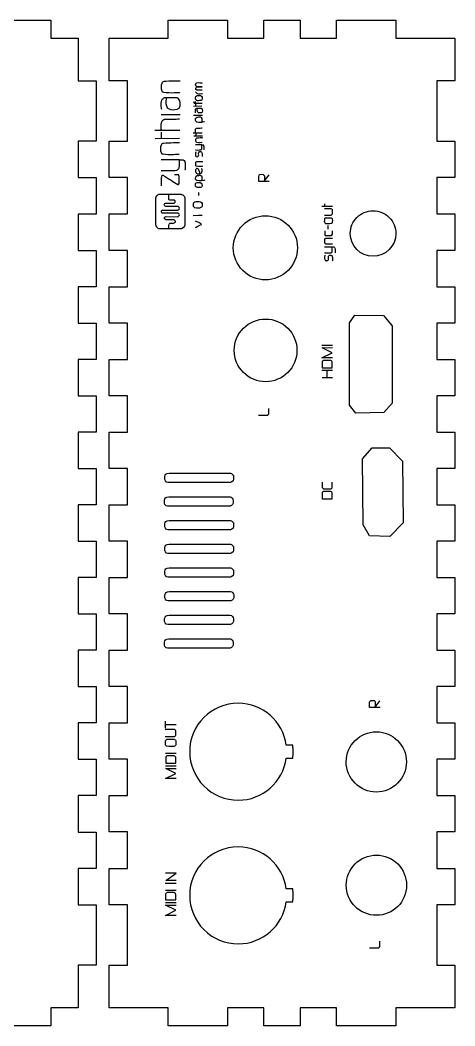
# Model space of a CAD drawing. Extents: x 0 to 384, y 10 to 166.
# Drawn here: x 133.5 to 200.7, y 10.4 to 166.1 of the extents above; entities that cross this region are included whole.
import ezdxf

# ---------------------------------------------------------------- set-up
doc = ezdxf.new("R2010")
doc.units = 0
doc.layers.add('Imprimir', color=7, linetype='CONTINUOUS')

msp = doc.modelspace()

# ---------------------------------------------------------------- linework, layer by layer
at = {"layer": 'Imprimir', "color": 5}
msp.add_lwpolyline([(131.170722, 166.064463), (138.202003, 166.064463), (138.202003, 163.251958), (142.420769, 163.251958), (142.420769, 156.689447), (145.233263, 156.689447), (145.233263, 147.314431), (142.420769, 147.314431), (142.420769, 141.689422), (145.233263, 141.689422), (145.233263, 136.06442), (142.420769, 136.06442), (142.420769, 130.439413), (145.233263, 130.439413), (145.233263, 124.814405), (142.420769, 124.814405), (142.420769, 119.189395), (145.233263, 119.189395), (145.233263, 113.564386), (142.420769, 113.564386), (142.420769, 107.939378), (145.233263, 107.939378), (145.233263, 102.314368), (142.420769, 102.314368), (142.420769, 96.689358), (145.233263, 96.689358), (145.233263, 91.064349), (142.420769, 91.064349), (142.420769, 85.439341), (145.233263, 85.439341), (145.233263, 79.814331), (142.420769, 79.814331), (142.420769, 74.189321), (145.233263, 74.189321), (145.233263, 68.564311), (142.420769, 68.564311), (142.420769, 62.939302), (145.233263, 62.939302), (145.233263, 57.314294), (142.420769, 57.314294), (142.420769, 51.689284), (145.233263, 51.689284), (145.233263, 46.064274), (142.420769, 46.064274), (142.420769, 40.439265), (145.233263, 40.439265), (145.233263, 34.814257), (142.420769, 34.814257), (142.420769, 29.189247), (145.233263, 29.189247), (145.233263, 19.814232), (142.420769, 19.814232), (142.420769, 13.251721), (138.202003, 13.251721), (138.202003, 10.439216), (131.170722, 10.439216)], dxfattribs=at)
for points in [[(200.667059, 113.5647), (200.667059, 107.939696), (197.854557, 107.939696), (197.854557, 102.314691), (200.667059, 102.314691), (200.667059, 96.689687), (197.854557, 96.689687), (197.854557, 91.064682), (200.667059, 91.064682), (200.667059, 85.439677), (197.854557, 85.439677), (197.854557, 79.814673), (200.667059, 79.814673), (200.667059, 74.189671), (197.854557, 74.189671), (197.854557, 68.564666), (200.667059, 68.564666), (200.667059, 62.939661), (197.854557, 62.939661), (197.854557, 57.314657), (200.667059, 57.314657), (200.667059, 51.689652), (197.854557, 51.689652), (197.854557, 46.064648), (200.667059, 46.064648), (200.667059, 40.439643), (197.854557, 40.439643), (197.854557, 34.814638), (200.667059, 34.814638), (200.667059, 29.189634), (197.854557, 29.189634), (197.854557, 19.814626), (200.667059, 19.814626), (200.667059, 13.252123), (191.526427, 13.252123), (191.526427, 10.439621), (182.38579, 10.439621), (182.38579, 13.252123), (176.760785, 13.252123), (176.760785, 10.439621), (171.135783, 10.439621), (171.135783, 13.252123), (165.510776, 13.252123), (165.510776, 10.439621), (156.370142, 10.439621), (156.370142, 13.252123), (147.22951, 13.252123), (147.22951, 19.814626), (150.042012, 19.814626), (150.042012, 29.189634), (147.22951, 29.189634), (147.22951, 34.814638), (150.042012, 34.814638), (150.042012, 40.439643), (147.22951, 40.439643), (147.22951, 46.064648), (150.042012, 46.064648), (150.042012, 51.689652), (147.22951, 51.689652), (147.22951, 57.314657), (150.042012, 57.314657), (150.042012, 62.939661), (147.22951, 62.939661), (147.22951, 68.564666), (150.042012, 68.564666), (150.042012, 74.189671), (147.22951, 74.189671), (147.22951, 79.814673), (150.042012, 79.814673), (150.042012, 85.439677), (147.22951, 85.439677), (147.22951, 91.064682), (150.042012, 91.064682), (150.042012, 96.689687), (147.22951, 96.689687), (147.22951, 102.314691), (150.042012, 102.314691), (150.042012, 107.939696), (147.22951, 107.939696), (147.22951, 113.5647), (150.042012, 113.5647), (150.042012, 119.189705), (147.22951, 119.189705), (147.22951, 124.814707), (150.042012, 124.814707), (150.042012, 130.439712), (147.22951, 130.439712), (147.22951, 136.064716), (150.042012, 136.064716), (150.042012, 141.68972), (147.22951, 141.68972), (147.22951, 147.314724), (150.042012, 147.314724), (150.042012, 156.689732), (147.22951, 156.689732), (147.22951, 163.252236), (156.370142, 163.252236), (156.370142, 166.064739), (165.510776, 166.064739), (165.510776, 163.252236), (171.135783, 163.252236), (171.135783, 166.064739), (176.760785, 166.064739), (176.760785, 163.252236), (182.38579, 163.252236), (182.38579, 166.064739), (191.526427, 166.064739), (191.526427, 163.252236), (200.667059, 163.252236), (200.667059, 156.689732), (197.854557, 156.689732), (197.854557, 147.314724), (200.667059, 147.314724), (200.667059, 141.68972), (197.854557, 141.68972), (197.854557, 136.064716), (200.667059, 136.064716), (200.667059, 130.439712), (197.854557, 130.439712), (197.854557, 124.814707), (200.667059, 124.814707), (200.667059, 119.189705), (197.854557, 119.189705), (197.854557, 113.5647)], [(188.020807, 129.518139)], [(171.377602, 125.876744)], [(189.613328, 120.372345), (190.994763, 118.750661), (190.994758, 106.798188), (189.673383, 105.356685), (185.34888, 105.236564), (184.387879, 106.497886), (184.387879, 119.231118), (185.228754, 120.432376)], [(171.416763, 110.115809)], [(192.593637, 97.796669), (192.693806, 88.296767), (190.590032, 86.158518), (187.484462, 86.275938), (186.482665, 87.978992), (186.382483, 98.197301), (187.885178, 99.900344), (190.539952, 99.900397)], [(166.461226, 95.401549)], [(166.408449, 91.739049)], [(166.461226, 88.076589)], [(166.461226, 84.41411)], [(166.461226, 80.751623)], [(166.499561, 77.089155)], [(166.446787, 73.42666)], [(166.408449, 69.764194)], [(175.679677, 52.862815)], [(188.524576, 46.625691)], [(175.679677, 30.632491)], [(188.542784, 27.548995)]]:
    msp.add_lwpolyline(points, close=True, dxfattribs=at)
at = {"layer": 'Imprimir', "color": 7}
for points in [[(160.693888, 155.654913), (160.799126, 155.736748), (161.605947, 155.742834)], [(161.594255, 155.210625), (160.787435, 155.222266)], [(160.272942, 153.456675), (160.366485, 153.22281), (161.629333, 153.22281)], [(160.275886, 152.768335), (161.573977, 152.778125), (161.573977, 152.778125), (161.573977, 152.778125)], [(160.588653, 153.211116), (160.588653, 153.46837)], [(160.606102, 152.768335), (160.617479, 153.055964)], [(160.764051, 153.643842), (160.764048, 153.643736)], [(155.268216, 151.468014), (158.211708, 151.468014)], [(160.283612, 151.37332), (161.639602, 151.37332)], [(160.576961, 150.510088), (160.60035, 150.849205)], [(154.309098, 149.020611), (158.145562, 149.020611)], [(155.301289, 147.763837), (155.334361, 148.722955)], [(160.202094, 148.605426), (161.618224, 148.605426)], [(160.342032, 148.171165), (161.640123, 148.180954), (161.640123, 148.180954), (161.640123, 148.180954)], [(160.672248, 148.171165), (160.683625, 148.458794)], [(154.342171, 147.763837), (158.112489, 147.79691), (158.112489, 147.79691), (158.112489, 147.79691)], [(161.543346, 146.745003), (160.588129, 146.745003), (160.576752, 146.745003), (160.576752, 146.745003)], [(158.079416, 144.423463), (155.301289, 144.423463), (155.268216, 144.423463), (155.268216, 144.423463)], [(158.01327, 142.108352), (157.318736, 142.141426), (157.318736, 142.141426)], [(160.588653, 141.47134), (160.612042, 141.810457)], [(171.216735, 141.175508), (171.966379, 142.138908)], [(160.752359, 140.196814), (160.752356, 140.196708)], [(171.97809, 141.105314), (170.352887, 141.105314)], [(154.433643, 134.385586), (154.433643, 138.568225)], [(154.972004, 139.156288), (156.471131, 139.148086)], [(156.469506, 138.310891), (156.469506, 139.114881), (158.301555, 139.114881)], [(158.939304, 138.535099), (158.939304, 134.311053)], [(161.079762, 138.910463), (161.079762, 139.413278)], [(155.919961, 137.752806), (157.257964, 137.752806)], [(157.912279, 137.22647), (156.015595, 137.22647)], [(180.547574, 137.28784), (180.547574, 137.635106)], [(181.746469, 137.271304), (181.746469, 137.287708)], [(155.42754, 136.671559), (157.821172, 136.671559)], [(157.887429, 136.199437), (155.444103, 136.199437)], [(155.965901, 135.677652), (157.763194, 135.636245)], [(180.531037, 135.907059), (181.548032, 135.907059)], [(180.716417, 135.468856), (181.514951, 135.468856)], [(157.257964, 135.172351), (156.048723, 135.164149)], [(156.603647, 134.667129), (157.175136, 134.667129)], [(181.085008, 133.699429), (181.085008, 134.286486)], [(158.351249, 133.789268), (154.897463, 133.789268)], [(180.547574, 133.459663), (180.547574, 132.889142)], [(180.737743, 132.310366), (181.754738, 132.335237)], [(180.754279, 132.715523), (181.514959, 132.715523)], [(181.746469, 133.004897), (181.729933, 133.484455)], [(180.522769, 130.979194), (181.705128, 130.979194)], [(181.746469, 131.392606), (180.820425, 131.392606)], [(181.738418, 113.806974), (180.095544, 113.806974), (181.697492, 114.607947), (180.136469, 115.379684), (181.750113, 115.385505)], [(180.153006, 112.279058), (181.719876, 112.279058)], [(180.125894, 111.883718), (181.738201, 111.883718)], [(180.134162, 110.775775), (181.746469, 110.775775)], [(180.944449, 110.784057), (180.944449, 111.867208)], [(171.912595, 105.292243), (171.912595, 105.967248)], [(180.153006, 92.009038), (181.719876, 92.009038)], [(188.342162, 59.766701), (189.091805, 60.73011)], [(189.103516, 59.696415), (187.478315, 59.696415)], [(155.934817, 56.530437), (155.934817, 57.612046)], [(155.934817, 57.062472), (157.577692, 57.074166)], [(157.583539, 48.707787), (155.940665, 48.707787), (157.542614, 49.508763), (155.98159, 50.280502), (157.595231, 50.28635)], [(155.98159, 51.099015), (157.548458, 51.099015)], [(157.577692, 32.936724), (155.969899, 32.942571), (157.577692, 34.047564), (155.923126, 34.047566), (155.923126, 34.047566), (155.923126, 34.047566)], [(155.964051, 29.925763), (157.530919, 29.925763)], [(157.566, 27.534535), (155.923126, 27.534535), (157.525072, 28.335511), (155.964051, 29.10725), (157.577692, 29.113098)], [(189.057568, 22.859234), (189.057568, 23.534258)]]:
    msp.add_lwpolyline(points, dxfattribs=at)
for points in [[(161.839008, 146.008692), (161.839008, 146.008692)], [(158.939312, 142.869031), (158.939312, 142.869031)], [(160.49511, 137.039674)], [(180.56411, 134.741225)], [(180.153006, 112.279058)], [(180.153006, 92.009038)], [(155.899739, 56.319964), (155.899739, 56.319964)], [(156.156985, 53.700721)], [(155.98159, 51.099015)], [(155.964051, 29.925763)]]:
    msp.add_lwpolyline(points, close=True, dxfattribs=at)
for points in [[(155.400507, 155.072962), (155.284305, 155.382789), (155.250915, 156.034563), (155.400507, 156.329733)], [(155.400507, 156.329733), (155.489238, 156.504807), (155.536424, 156.570345), (155.731236, 156.594316)], [(155.731236, 156.594316), (156.524878, 156.692), (158.211708, 156.660462), (158.211708, 156.660462)], [(160.623732, 155.900605), (160.567867, 156.003607), (160.564814, 156.109044), (160.612037, 156.216306)], [(160.635426, 155.339186), (160.583716, 155.43978), (160.595233, 155.57821), (160.693888, 155.654913)], [(160.612037, 156.216306), (160.642207, 156.284833), (160.716428, 156.332881), (160.787432, 156.356614)], [(160.764048, 155.795354), (160.708853, 155.814668), (160.651603, 155.849196), (160.623732, 155.900605)], [(161.605947, 155.742834), (161.605947, 155.742834), (161.018037, 155.706586), (160.764048, 155.795354)], [(160.787432, 156.356614), (161.0389, 156.440699), (161.58256, 156.333331), (161.58256, 156.333331)], [(155.367434, 153.683926), (155.452376, 153.868605), (155.627742, 154.06564), (155.830455, 154.080801)], [(155.698164, 154.874525), (155.476353, 154.918869), (155.479938, 154.861031), (155.400507, 155.072962)], [(158.145562, 154.841452), (158.145562, 154.841452), (156.593765, 154.695507), (155.698164, 154.874525)], [(155.830455, 154.080801), (156.432202, 154.125807), (156.998694, 154.101174), (157.649468, 154.080801)], [(157.649468, 154.080801), (157.868186, 154.073922), (158.006047, 153.790871), (158.079416, 153.584707)], [(160.600345, 153.819128), (160.600345, 153.819128), (160.543925, 154.110117), (160.61204, 154.228386)], [(160.588653, 154.988454), (160.588653, 154.988454), (160.698124, 154.739693), (160.810821, 154.684448)], [(160.61204, 154.228386), (160.660085, 154.311809), (160.725469, 154.341257), (160.857594, 154.380389)], [(160.787435, 155.222266), (160.787435, 155.222266), (160.664649, 155.282327), (160.635426, 155.339186)], [(160.810821, 154.684448), (161.0594, 154.562581), (161.641028, 154.707731), (161.641028, 154.707731)], [(160.857594, 154.380389), (160.989722, 154.419521), (161.094481, 154.413224), (161.325317, 154.380336)], [(161.325317, 154.380336), (161.430287, 154.365519), (161.551263, 154.236085), (161.582563, 154.134776)], [(161.582563, 154.134776), (161.621705, 154.00812), (161.623401, 153.858948), (161.570868, 153.737213)], [(155.367434, 152.228718), (155.367434, 152.228718), (155.164745, 153.243236), (155.367434, 153.683926)], [(156.128111, 152.724811), (155.965787, 153.123089), (156.095039, 154.014655), (156.095039, 154.014655)], [(156.558059, 152.261791), (156.366258, 152.348812), (156.207603, 152.529761), (156.128111, 152.724811)], [(158.079416, 153.584707), (158.201445, 153.241807), (158.216396, 152.815087), (158.046343, 152.493301)], [(160.764048, 153.643736), (160.677733, 153.688953), (160.600345, 153.819128), (160.600345, 153.819128)], [(161.383782, 153.620294), (161.132867, 153.60336), (160.947171, 153.547798), (160.764051, 153.643842)], [(161.570868, 153.737213), (161.538108, 153.661304), (161.466273, 153.625876), (161.383782, 153.620294)], [(157.682541, 152.228718), (157.324266, 152.118016), (156.899549, 152.106877), (156.558059, 152.261791)], [(158.046343, 152.493301), (157.976284, 152.360718), (157.825802, 152.272982), (157.682541, 152.228718)], [(160.595392, 151.726882), (160.595392, 151.726882), (160.518054, 152.113968), (160.595392, 152.282111)], [(160.595392, 152.282111), (160.627803, 152.352596), (160.694717, 152.427764), (160.772062, 152.433558)], [(160.60035, 150.849205), (160.60035, 150.849205), (160.711909, 151.051929), (160.810824, 151.059682)], [(160.772062, 152.433558), (161.001665, 152.450491), (161.217814, 152.441231), (161.466123, 152.433558)], [(160.810824, 151.059682), (160.986793, 151.07344), (161.149313, 151.09667), (161.348706, 151.082965)], [(160.885635, 151.916271), (160.823698, 152.068195), (160.873014, 152.40837), (160.873014, 152.40837)], [(161.049684, 151.739582), (160.976501, 151.772761), (160.915964, 151.841817), (160.885635, 151.916271)], [(161.478741, 151.726882), (161.342036, 151.684655), (161.179984, 151.680369), (161.049684, 151.739582)], [(161.348706, 151.082965), (161.445295, 151.07635), (161.502601, 150.951732), (161.535793, 150.860794)], [(161.466123, 152.433558), (161.549575, 152.430119), (161.602179, 152.322936), (161.630172, 152.244275)], [(161.617552, 151.827795), (161.590821, 151.777233), (161.533403, 151.743736), (161.478741, 151.726882)], [(161.630172, 152.244275), (161.676734, 152.113412), (161.682438, 151.950588), (161.617552, 151.827795)], [(155.301289, 149.020611), (155.301289, 149.020611), (155.19255, 149.917075), (155.367434, 150.310459)], [(155.367434, 150.310459), (155.449767, 150.495668), (155.594727, 150.743609), (155.797382, 150.740408)], [(155.797382, 150.740408), (156.535395, 150.728766), (158.112489, 150.773481), (158.112489, 150.773481)], [(160.775743, 150.276248), (160.682445, 150.318211), (160.576961, 150.510088), (160.576961, 150.510088)], [(161.991821, 150.334615), (161.991821, 150.334615), (161.11705, 150.12271), (160.775743, 150.276248)], [(161.535793, 150.860794), (161.601272, 150.681379), (161.535793, 150.287837), (161.535793, 150.287837)], [(160.568336, 148.605426), (160.568336, 148.605426), (160.528196, 149.001535), (160.592757, 149.175367)], [(160.592757, 149.175367), (160.623147, 149.257203), (160.676656, 149.366767), (160.751459, 149.365365)], [(160.672465, 147.736585), (160.70335, 147.80969), (160.719773, 147.837021), (160.787577, 147.847049)], [(160.751459, 149.365365), (161.023877, 149.360073), (161.606021, 149.379917), (161.606021, 149.379917)], [(160.787577, 147.847049), (161.063808, 147.887821), (161.650915, 147.874618), (161.650915, 147.874618)], [(155.301289, 145.514873), (155.185086, 145.8247), (155.151696, 146.476477), (155.301289, 146.771647)], [(155.301289, 146.771647), (155.390019, 146.946722), (155.437205, 147.01226), (155.632018, 147.036231)], [(155.632018, 147.036231), (156.425659, 147.133915), (158.112489, 147.102377), (158.112489, 147.102377)], [(160.672465, 147.211941), (160.632021, 147.341296), (160.6204, 147.613395), (160.672465, 147.736585)], [(160.776065, 147.129153), (160.698865, 147.147938), (160.700111, 147.123332), (160.672465, 147.211941)], [(161.627894, 147.115659), (161.627894, 147.115659), (161.087784, 147.054726), (160.776065, 147.129153)], [(161.520598, 146.745056), (161.520598, 146.745056), (161.67799, 146.785035), (161.748028, 146.745056)], [(161.531969, 146.180963), (161.585955, 146.35371), (161.543346, 146.745003), (161.543346, 146.745003)], [(161.748028, 146.745056), (161.782697, 146.725212), (161.812838, 146.682906), (161.827631, 146.635386)], [(161.827631, 146.635386), (161.887419, 146.443325), (161.839008, 146.008692), (161.839008, 146.008692)], [(155.598945, 145.316435), (155.377134, 145.360779), (155.380719, 145.302941), (155.301289, 145.514873)], [(158.046343, 145.283361), (158.046343, 145.283361), (156.494546, 145.137417), (155.598945, 145.316435)], [(160.623732, 145.70413), (160.623732, 145.70413), (160.513038, 145.271773), (160.600342, 145.084394)], [(160.576752, 145.977339), (160.576752, 145.977339), (161.144072, 145.940694), (161.40688, 145.992949)], [(160.600342, 145.084394), (160.637881, 145.003828), (160.722371, 144.929454), (160.810818, 144.920696)], [(160.810818, 144.920696), (160.923571, 144.909583), (160.989444, 144.985493), (161.044678, 145.084421)], [(161.044678, 145.084421), (161.13052, 145.23817), (160.978749, 145.447165), (161.068067, 145.598904)], [(161.068067, 145.598904), (161.126482, 145.69815), (161.272511, 145.7689), (161.383782, 145.739213)], [(161.383782, 145.739213), (161.505051, 145.706855), (161.56999, 145.55546), (161.60595, 145.435206)], [(161.40688, 145.992949), (161.470546, 146.005649), (161.506527, 146.099577), (161.531969, 146.180963)], [(161.60595, 145.435206), (161.650672, 145.285637), (161.58256, 144.967475), (161.58256, 144.967475)], [(157.682541, 142.835959), (157.867705, 142.862708), (157.972353, 143.060987), (158.046343, 143.232835)], [(158.01327, 144.423463), (158.01327, 144.423463), (158.471026, 144.507839), (158.674729, 144.423463)], [(158.046343, 143.232835), (158.203358, 143.597484), (158.079416, 144.423463), (158.079416, 144.423463)], [(158.674729, 144.423463), (158.775556, 144.381712), (158.863218, 144.292256), (158.906239, 144.191952)], [(158.906239, 144.191952), (159.080126, 143.786556), (158.939312, 142.869031), (158.939312, 142.869031)], [(160.642197, 143.540996), (160.59912, 143.670272), (160.586743, 143.942158), (160.642197, 144.065269)], [(160.642197, 144.065269), (160.67509, 144.138321), (160.692581, 144.165652), (160.764799, 144.175654)], [(160.752539, 143.458287), (160.670314, 143.477073), (160.671642, 143.452466), (160.642197, 143.540996)], [(161.6598, 143.444793), (161.6598, 143.444793), (161.08454, 143.383939), (160.752539, 143.458287)], [(160.764799, 144.175654), (161.059006, 144.2164), (161.684319, 144.203197), (161.684319, 144.203197)], [(155.334361, 140.42163), (155.334361, 140.42163), (155.243112, 142.250117), (155.532799, 142.075279)], [(155.268216, 142.802886), (155.268216, 142.802886), (156.918194, 142.725521), (157.682541, 142.835959)], [(155.532799, 142.075279), (156.535821, 141.469885), (157.143873, 141.030358), (157.847906, 140.620068)], [(157.847906, 140.620068), (158.20861, 140.409856), (158.01327, 142.108352), (158.01327, 142.108352)], [(160.565267, 142.769178), (160.551535, 142.589869), (160.675066, 142.385213), (160.834208, 142.301446)], [(160.8459, 143.119963), (160.696764, 143.133457), (160.576705, 142.918483), (160.565267, 142.769178)], [(160.612042, 141.810457), (160.612042, 141.810457), (160.723601, 142.013182), (160.822518, 142.020934)], [(160.822518, 142.020934), (160.998487, 142.034692), (161.161005, 142.057923), (161.360398, 142.044217)], [(160.834208, 142.301446), (161.007208, 142.210376), (161.24464, 142.259509), (161.41886, 142.348225)], [(161.243465, 142.383308), (161.243465, 142.383308), (161.123802, 143.094907), (160.8459, 143.119963)], [(161.360398, 142.044217), (161.456986, 142.037603), (161.514293, 141.912983), (161.547487, 141.822046)], [(161.41886, 142.348225), (161.482902, 142.380848), (161.533594, 142.444771), (161.559177, 142.511923)], [(161.547487, 141.822046), (161.612964, 141.642632), (161.547487, 141.249089), (161.547487, 141.249089)], [(161.559177, 142.511923), (161.631334, 142.701365), (161.570871, 143.119963), (161.570871, 143.119963)], [(170.352887, 141.105314), (170.352887, 141.105314), (170.356591, 141.617097), (170.370455, 141.872526)], [(170.370455, 141.872526), (170.372307, 141.906763), (170.37019, 141.941953), (170.379239, 141.974999)], [(170.379239, 141.974999), (170.392865, 142.024212), (170.414032, 142.073292), (170.446592, 142.112635)], [(170.446592, 142.112635), (170.471489, 142.142718), (170.502366, 142.173648), (170.540296, 142.182909)], [(170.540296, 142.182909), (170.681393, 142.217357), (170.84144, 142.20725), (170.988329, 142.19455)], [(170.988329, 142.19455), (171.031493, 142.190846), (171.072728, 142.169415), (171.108389, 142.144782)], [(171.108389, 142.144782), (171.147036, 142.118112), (171.181649, 142.083002), (171.205022, 142.042283)], [(171.205022, 142.042283), (171.222247, 142.012279), (171.232523, 141.977275), (171.234304, 141.94272)], [(171.234304, 141.94272), (171.247374, 141.689117), (171.216735, 141.175508), (171.216735, 141.175508)], [(160.588653, 140.3721), (160.588653, 140.3721), (160.532233, 140.663089), (160.600348, 140.781358)], [(160.787435, 141.237501), (160.694137, 141.279463), (160.588653, 141.47134), (160.588653, 141.47134)], [(160.752356, 140.196708), (160.666041, 140.241925), (160.588653, 140.3721), (160.588653, 140.3721)], [(160.600348, 140.781358), (160.648391, 140.864781), (160.713777, 140.894229), (160.845902, 140.933361)], [(161.372087, 140.173266), (161.121172, 140.156333), (160.935477, 140.10077), (160.752359, 140.196814)], [(162.003512, 141.295868), (162.003512, 141.295868), (161.128744, 141.083962), (160.787435, 141.237501)], [(160.845902, 140.933361), (160.978027, 140.972493), (161.082786, 140.966196), (161.313625, 140.933308)], [(161.313625, 140.933308), (161.418595, 140.918491), (161.539568, 140.789057), (161.570871, 140.687748)], [(161.559176, 140.290185), (161.526416, 140.214276), (161.454579, 140.178849), (161.372087, 140.173266)], [(161.570871, 140.687748), (161.610011, 140.561092), (161.611707, 140.41192), (161.559176, 140.290185)], [(154.433643, 138.568225), (154.433643, 138.568225), (154.506083, 138.800767), (154.582728, 138.891255)], [(154.582728, 138.891255), (154.684182, 139.011032), (154.972004, 139.156288), (154.972004, 139.156288)], [(158.301555, 139.114881), (158.301555, 139.114881), (158.611512, 139.050375), (158.72396, 138.949225)], [(158.72396, 138.949225), (158.839641, 138.845164), (158.939304, 138.535099), (158.939304, 138.535099)], [(155.766349, 137.370377), (155.728212, 137.436417), (155.73716, 137.52873), (155.766349, 137.599188)], [(155.766349, 137.599188), (155.794059, 137.666102), (155.919961, 137.752806), (155.919961, 137.752806)], [(156.015595, 137.22647), (156.015595, 137.22647), (155.814316, 137.287298), (155.766349, 137.370377)], [(156.611931, 138.228659), (156.55898, 138.242946), (156.469506, 138.310891), (156.469506, 138.310891)], [(157.291093, 138.228659), (157.291093, 138.228659), (156.830604, 138.170053), (156.611931, 138.228659)], [(157.257964, 137.752806), (157.257964, 137.752806), (157.392854, 137.818158), (157.423612, 137.880784)], [(157.423612, 138.096129), (157.39972, 138.153834), (157.291093, 138.228659), (157.291093, 138.228659)], [(157.423612, 137.880784), (157.455254, 137.945211), (157.451081, 138.029798), (157.423612, 138.096129)], [(158.05308, 137.069096), (158.027944, 137.134845), (157.912279, 137.22647), (157.912279, 137.22647)], [(158.05308, 136.820626), (158.09277, 136.893307), (158.082639, 136.991732), (158.05308, 137.069096)], [(160.284634, 137.214987), (160.284634, 137.214987), (160.20619, 137.551722), (160.261244, 137.70608)], [(160.261244, 137.70608), (160.296479, 137.804849), (160.375629, 137.897929), (160.47172, 137.939945)], [(160.49511, 137.039595), (160.409041, 137.070128), (160.284634, 137.214987), (160.284634, 137.214987)], [(160.47172, 137.939945), (160.736005, 138.055515), (161.072579, 138.043556), (161.337006, 137.928304)], [(161.407165, 137.051316), (161.127022, 136.933153), (160.781653, 136.937942), (160.49511, 137.039674)], [(161.337006, 137.928304), (161.445676, 137.880943), (161.536989, 137.780481), (161.58256, 137.671049)], [(161.594255, 137.238429), (161.561608, 137.156488), (161.488432, 137.085606), (161.407165, 137.051316)], [(161.58256, 137.671049), (161.638014, 137.537884), (161.647648, 137.372441), (161.594255, 137.238429)], [(180.117626, 137.271304), (180.150699, 137.271304), (181.746469, 137.271304), (181.746469, 137.271304)], [(155.319868, 136.381655), (155.301453, 136.436689), (155.290655, 136.501459), (155.311586, 136.555592)], [(155.311586, 136.555592), (155.331298, 136.606578), (155.42754, 136.671559), (155.42754, 136.671559)], [(155.444103, 136.199437), (155.444103, 136.199437), (155.343201, 136.311938), (155.319868, 136.381655)], [(155.80025, 135.304933), (155.764283, 135.363909), (155.766032, 135.447967), (155.791969, 135.511996)], [(155.791969, 135.511996), (155.822031, 135.586212), (155.965901, 135.677652), (155.965901, 135.677652)], [(157.763194, 135.636245), (157.763194, 135.636245), (158.002285, 135.71808), (158.061364, 135.818463)], [(157.821172, 136.671559), (157.821172, 136.671559), (158.009042, 136.739981), (158.05308, 136.820626)], [(158.069645, 136.017245), (158.038432, 136.097255), (157.887429, 136.199437), (157.887429, 136.199437)], [(158.061364, 135.818463), (158.095, 135.875613), (158.093743, 135.955464), (158.069645, 136.017245)], [(160.226169, 135.846879), (161.629333, 135.870163), (161.629333, 135.870163), (161.629333, 135.870163)], [(181.473618, 136.866174), (181.166505, 136.866174), (180.539305, 136.857971), (180.539305, 136.857971)], [(180.572365, 135.328283), (180.572365, 135.328283), (180.576307, 135.377575), (180.590568, 135.396175)], [(180.590568, 135.396175), (180.620059, 135.434619), (180.716417, 135.468856), (180.716417, 135.468856)], [(181.630714, 136.808283), (181.584822, 136.840033), (181.529426, 136.866174), (181.473618, 136.866174)], [(181.514951, 135.468856), (181.514951, 135.468856), (181.599287, 135.468856), (181.630706, 135.443985)], [(181.548032, 135.907059), (181.548032, 135.907059), (181.619824, 135.95053), (181.647251, 135.98146)], [(181.630706, 135.443985), (181.682723, 135.40443), (181.719, 135.335612), (181.721657, 135.270339)], [(181.738013, 136.684273), (181.734124, 136.738803), (181.675664, 136.777168), (181.630714, 136.808283)], [(181.647251, 135.98146), (181.687399, 136.02673), (181.738648, 136.078191), (181.738013, 136.138675)], [(181.738013, 136.138675), (181.735368, 136.380478), (181.751878, 136.489036), (181.738013, 136.684273)], [(154.657272, 133.954897), (154.550242, 134.076182), (154.433643, 134.385586), (154.433643, 134.385586)], [(154.897463, 133.789268), (154.897463, 133.789268), (154.721618, 133.881978), (154.657272, 133.954897)], [(156.048723, 135.164149), (156.048723, 135.164149), (155.849815, 135.223653), (155.80025, 135.304933)], [(156.479412, 133.731192), (156.479412, 133.731192), (156.419272, 134.237737), (156.487693, 134.476629)], [(156.487693, 134.476629), (156.508172, 134.548093), (156.603647, 134.667129), (156.603647, 134.667129)], [(157.175136, 134.667129), (157.175136, 134.667129), (157.410216, 134.722374), (157.465025, 134.816195)], [(157.456743, 135.031539), (157.418066, 135.102924), (157.257964, 135.172351), (157.257964, 135.172351)], [(157.465025, 134.816195), (157.501257, 134.878213), (157.490954, 134.968383), (157.456743, 135.031539)], [(158.72396, 133.954897), (158.621981, 133.864992), (158.351249, 133.789268), (158.351249, 133.789268)], [(158.939304, 134.311053), (158.939304, 134.311053), (158.828023, 134.046654), (158.72396, 133.954897)], [(160.576961, 133.9994), (160.576961, 133.9994), (161.286463, 134.317456), (161.48902, 134.455409)], [(161.48902, 134.455409), (161.622097, 134.546056), (160.600345, 134.934834), (160.600345, 134.934834)], [(180.56411, 134.741225), (180.507039, 134.928418), (180.572365, 135.328283), (180.572365, 135.328283)], [(180.638516, 134.633831), (180.609737, 134.666507), (180.57681, 134.69958), (180.56411, 134.741225)], [(180.721198, 134.559404), (180.684151, 134.56205), (180.663019, 134.605997), (180.638516, 134.633831)], [(181.531488, 134.575808), (181.272304, 134.540936), (180.990917, 134.547841), (180.721198, 134.559404)], [(181.638975, 134.641954), (181.610243, 134.611236), (181.573181, 134.581417), (181.531488, 134.575808)], [(181.721657, 134.799063), (181.715571, 134.740194), (181.679392, 134.685187), (181.638975, 134.641954)], [(181.721657, 135.270339), (181.727875, 135.117807), (181.737426, 134.951569), (181.721657, 134.799063)], [(180.547574, 132.889142), (180.547574, 132.889142), (180.596109, 132.789474), (180.638524, 132.75685)], [(180.621988, 132.252502), (180.651584, 132.283881), (180.737743, 132.310366), (180.737743, 132.310366)], [(180.638524, 132.75685), (180.670999, 132.73198), (180.754279, 132.715523), (180.754279, 132.715523)], [(181.514959, 132.715523), (181.514959, 132.715523), (181.633379, 132.74677), (181.672055, 132.789923)], [(181.672055, 132.789923), (181.722673, 132.846385), (181.746469, 133.004897), (181.746469, 133.004897)], [(180.555842, 131.624116), (180.555842, 131.624116), (180.53531, 131.969847), (180.572378, 132.136746)], [(180.646792, 131.442215), (180.587123, 131.487618), (180.555842, 131.624116), (180.555842, 131.624116)], [(180.572378, 132.136746), (180.58148, 132.17773), (180.593175, 132.221969), (180.621988, 132.252502)], [(180.820425, 131.392606), (180.820425, 131.392606), (180.684273, 131.413773), (180.646792, 131.442215)], [(181.707562, 130.979194), (181.707562, 130.979194), (181.897081, 131.010839), (181.97798, 130.970992)], [(181.707562, 130.258443), (181.728412, 130.5153), (181.707562, 130.979194), (181.707562, 130.979194)], [(181.97798, 130.970992), (182.048258, 130.936385), (182.118304, 130.866958), (182.126808, 130.789091)], [(182.126808, 130.789091), (182.154931, 130.531572), (182.143344, 130.044951), (182.143344, 130.044951)], [(180.550852, 129.706549), (180.550852, 129.706549), (180.506907, 129.263451), (180.569611, 129.029453)], [(180.531037, 130.061408), (180.531037, 130.061408), (181.151673, 130.016587), (181.457081, 130.061408)], [(181.145519, 129.125576), (181.16269, 129.25599), (181.111477, 129.393123), (181.145519, 129.520176)], [(181.145519, 129.520176), (181.159594, 129.572669), (181.183912, 129.628285), (181.227021, 129.661358)], [(181.227021, 129.661358), (181.270405, 129.694642), (181.330801, 129.703823), (181.385488, 129.703823)], [(181.385488, 129.703823), (181.468678, 129.703823), (181.560549, 129.6898), (181.626547, 129.639212)], [(181.457081, 130.061408), (181.51402, 130.069874), (181.577313, 130.075431), (181.622446, 130.111017)], [(181.622446, 130.111017), (181.666946, 130.146233), (181.702975, 130.201875), (181.707562, 130.258443)], [(181.626547, 129.639212), (181.664883, 129.60979), (181.686584, 129.560366), (181.69903, 129.513667)], [(181.69903, 129.513667), (181.759262, 129.287687), (181.729332, 128.812045), (181.729332, 128.812045)], [(180.569611, 129.029453), (180.584983, 128.972039), (180.610026, 128.912111), (180.655849, 128.875016)], [(180.655849, 128.875016), (180.681778, 128.854114), (180.713764, 128.85041), (180.751488, 128.845462)], [(180.751488, 128.845462), (180.814234, 128.83726), (180.880218, 128.829058), (180.941348, 128.845462)], [(180.941348, 128.845462), (180.99814, 128.860808), (181.058304, 128.887028), (181.094094, 128.933674)], [(181.094094, 128.933674), (181.134406, 128.98622), (181.136875, 129.059907), (181.145519, 129.125576)], [(180.106235, 115.786957), (181.737415, 115.786957), (181.760802, 115.781136), (181.760802, 115.781136)], [(180.147158, 113.167714), (180.140173, 112.848045), (180.153006, 112.279058), (180.153006, 112.279058)], [(180.240705, 113.331412), (180.195048, 113.288232), (180.148677, 113.237088), (180.147158, 113.167714)], [(180.392713, 113.407427), (180.346308, 113.404781), (180.281858, 113.370359), (180.240705, 113.331412)], [(181.474322, 113.407427), (181.131049, 113.412718), (180.751943, 113.428593), (180.392713, 113.407427)], [(181.649717, 113.272966), (181.605743, 113.332073), (181.547982, 113.406289), (181.474322, 113.407427)], [(181.714029, 113.103421), (181.709478, 113.163693), (181.685795, 113.224467), (181.649717, 113.272966)], [(181.719876, 112.279058), (181.719876, 112.279058), (181.735301, 112.821613), (181.714029, 113.103421)], [(170.309937, 104.92778), (170.309937, 104.92778), (171.186668, 104.920107), (171.622709, 104.932013)], [(171.622709, 104.932013), (171.664678, 104.932013), (171.708553, 104.935717), (171.746945, 104.95265)], [(171.746945, 104.95265), (171.777501, 104.966144), (171.803229, 104.989983), (171.825629, 105.014775)], [(171.825629, 105.014775), (171.849759, 105.041471), (171.868359, 105.073274), (171.883607, 105.105871)], [(171.883607, 105.105871), (171.897101, 105.134737), (171.907711, 105.165481), (171.912595, 105.196993)], [(171.912595, 105.196993), (171.917463, 105.228373), (171.912595, 105.260493), (171.912595, 105.292243)], [(180.158967, 94.5572), (180.158967, 94.5572), (180.136477, 94.007208), (180.158967, 93.746914)], [(180.158967, 93.746914), (180.163121, 93.698881), (180.201311, 93.65889), (180.233381, 93.622891)], [(180.233381, 93.622891), (180.263451, 93.58914), (180.295801, 93.543725), (180.340868, 93.540208)], [(180.340868, 93.540208), (180.687903, 93.513125), (181.072605, 93.527349), (181.440545, 93.540208)], [(181.440545, 93.540208), (181.506016, 93.542589), (181.573099, 93.571535), (181.622446, 93.614622)], [(181.622446, 93.614622), (181.665467, 93.652185), (181.702607, 93.70616), (181.708115, 93.763006)], [(181.708115, 93.763006), (181.735291, 94.043522), (181.708115, 94.5572), (181.708115, 94.5572)], [(180.147158, 92.897713), (180.140173, 92.578035), (180.153006, 92.009038), (180.153006, 92.009038)], [(180.240705, 93.061416), (180.195048, 93.018225), (180.148677, 92.967092), (180.147158, 92.897713)], [(180.392713, 93.13742), (180.346308, 93.134695), (180.281858, 93.100346), (180.240705, 93.061416)], [(181.474322, 93.13742), (181.131049, 93.142791), (180.751943, 93.158586), (180.392713, 93.13742)], [(181.649717, 93.002951), (181.605743, 93.062059), (181.547982, 93.136269), (181.474322, 93.13742)], [(181.714029, 92.8334), (181.709478, 92.893675), (181.685795, 92.954455), (181.649717, 93.002951)], [(181.719876, 92.009038), (181.719876, 92.009038), (181.735301, 92.551593), (181.714029, 92.8334)], [(187.504668, 60.566116), (187.518294, 60.615337), (187.539461, 60.664393), (187.57202, 60.703747)], [(187.57202, 60.703747), (187.596918, 60.73383), (187.627794, 60.764765), (187.665725, 60.774026)], [(187.665725, 60.774026), (187.806822, 60.808474), (187.966866, 60.798341), (188.113755, 60.785747)], [(188.113755, 60.785747), (188.156919, 60.782043), (188.198154, 60.760558), (188.233815, 60.735965)], [(188.233815, 60.735965), (188.272462, 60.709301), (188.307075, 60.674201), (188.330448, 60.633476)], [(187.478315, 59.696415), (187.478315, 59.696415), (187.48202, 60.208198), (187.495884, 60.463627)], [(187.495884, 60.463627), (187.497736, 60.497864), (187.495619, 60.533072), (187.504668, 60.566116)], [(188.330448, 60.633476), (188.347673, 60.603473), (188.357949, 60.56846), (188.35973, 60.533914)], [(188.35973, 60.533914), (188.3728, 60.280321), (188.342162, 59.766701), (188.342162, 59.766701)], [(157.232747, 56.319964), (156.801227, 56.322345), (155.899739, 56.319964), (155.899739, 56.319964)], [(157.390603, 56.261496), (157.344663, 56.293714), (157.288857, 56.319651), (157.232747, 56.319964)], [(157.519227, 56.109488), (157.511501, 56.175411), (157.444945, 56.223383), (157.390603, 56.261496)], [(157.519227, 55.407905), (157.55471, 55.696984), (157.547045, 55.872357), (157.519227, 56.109488)], [(155.899739, 55.209124), (155.899739, 55.209124), (156.771544, 55.185893), (157.232747, 55.209124)], [(155.934817, 53.917039), (155.906563, 54.123332), (155.906563, 54.342174), (155.934817, 54.54262)], [(155.934817, 54.54262), (155.942517, 54.597235), (155.983765, 54.643688), (156.022516, 54.682936)], [(156.022516, 54.682936), (156.068093, 54.729098), (156.1216, 54.78247), (156.186219, 54.788174)], [(156.186219, 54.788174), (156.53612, 54.819067), (156.896062, 54.785423), (157.261981, 54.788174)], [(157.232747, 55.209124), (157.290617, 55.212034), (157.348544, 55.235), (157.39645, 55.267589)], [(157.261981, 54.788174), (157.32125, 54.788704), (157.376209, 54.746447), (157.419836, 54.706323)], [(157.39645, 55.267589), (157.447832, 55.302553), (157.511655, 55.346218), (157.519227, 55.407905)], [(157.419836, 54.706323), (157.465601, 54.66423), (157.514364, 54.610456), (157.519227, 54.548467)], [(157.519227, 54.548467), (157.534494, 54.353734), (157.548945, 54.165258), (157.519227, 53.940426)], [(156.022516, 53.776723), (155.982665, 53.814854), (155.942303, 53.862392), (155.934817, 53.917039)], [(156.156985, 53.700718), (156.105535, 53.70257), (156.059719, 53.741128), (156.022516, 53.776723)], [(157.250286, 53.683179), (156.895459, 53.693392), (156.520412, 53.687016), (156.156985, 53.700721)], [(157.419836, 53.770878), (157.373669, 53.727089), (157.313889, 53.681348), (157.250286, 53.683179)], [(157.519227, 53.940426), (157.510628, 53.875481), (157.467366, 53.81596), (157.419836, 53.770878)], [(155.934817, 52.630807), (157.565998, 52.630807), (157.589384, 52.62496), (157.589384, 52.62496)], [(155.975743, 51.987689), (155.968758, 51.668012), (155.98159, 51.099015), (155.98159, 51.099015)], [(156.069287, 52.151392), (156.02363, 52.108202), (155.977259, 52.057068), (155.975743, 51.987689)], [(156.221298, 52.227397), (156.17489, 52.224671), (156.110443, 52.190323), (156.069287, 52.151392)], [(157.302904, 52.227397), (156.959633, 52.232768), (156.580525, 52.248563), (156.221298, 52.227397)], [(157.478299, 52.092927), (157.434325, 52.152035), (157.376566, 52.226246), (157.302904, 52.227397)], [(157.542611, 51.923377), (157.53806, 51.983652), (157.51438, 52.044432), (157.478299, 52.092927)], [(157.548458, 51.099015), (157.548458, 51.099015), (157.563884, 51.641569), (157.542611, 51.923377)], [(155.940665, 50.701452), (157.571845, 50.701452), (157.595231, 50.695605), (157.595231, 50.695605)], [(155.911431, 32.533316), (157.542614, 32.533316), (157.566, 32.527469), (157.566, 32.527469)], [(155.917278, 31.457555), (157.548458, 31.457555), (157.571845, 31.451707), (157.571845, 31.451707)], [(155.958204, 30.814437), (155.951219, 30.49476), (155.964051, 29.925763), (155.964051, 29.925763)], [(156.051747, 30.97814), (156.006091, 30.93495), (155.95972, 30.883816), (155.958204, 30.814437)], [(156.203758, 31.054144), (156.157351, 31.051419), (156.092901, 31.017071), (156.051747, 30.97814)], [(157.285365, 31.054144), (156.942091, 31.059516), (156.562986, 31.075311), (156.203758, 31.054144)], [(157.460759, 30.919675), (157.416786, 30.978783), (157.359025, 31.052994), (157.285365, 31.054144)], [(157.525072, 30.750125), (157.520521, 30.8104), (157.496841, 30.87118), (157.460759, 30.919675)], [(157.530919, 29.925763), (157.530919, 29.925763), (157.546344, 30.468317), (157.525072, 30.750125)], [(155.923126, 29.5282), (157.554306, 29.5282), (157.577692, 29.522352), (157.577692, 29.522352)], [(187.454913, 22.494781), (187.454913, 22.494781), (188.331642, 22.486976), (188.767683, 22.498935)], [(188.767683, 22.498935), (188.809651, 22.499993), (188.853527, 22.502666), (188.891918, 22.519652)], [(188.891918, 22.519652), (188.922475, 22.533172), (188.948203, 22.556974), (188.970602, 22.581771)], [(188.970602, 22.581771), (188.994732, 22.608483), (189.013333, 22.64027), (189.028581, 22.672877)], [(189.028581, 22.672877), (189.042074, 22.701749), (189.052684, 22.732493), (189.057568, 22.763987)], [(189.057568, 22.763987), (189.062437, 22.795361), (189.057568, 22.827484), (189.057568, 22.859234)]]:
    msp.add_open_spline(points, degree=3, dxfattribs=at)
at = {"layer": 'Imprimir', "color": 5}
for points in [[(167.870091, 134.344149), (168.800341, 135.274347), (170.06203, 135.796926), (171.377602, 135.796926)], [(171.377602, 135.796926), (174.117137, 135.796925), (176.337968, 133.576217), (176.337968, 130.836835)], [(184.498311, 133.040431), (184.498305, 133.974606), (184.869421, 134.870522), (185.530018, 135.531086)], [(185.530018, 135.531086), (186.190615, 136.191649), (187.086579, 136.56275), (188.020807, 136.562749)], [(188.020807, 136.562749), (188.955034, 136.562749), (189.850997, 136.191648), (190.511594, 135.531085)], [(190.511594, 135.531085), (191.17219, 134.870521), (191.543306, 133.974606), (191.5433, 133.040431)], [(166.417233, 130.836835), (166.417233, 132.152333), (166.939842, 133.413952), (167.870091, 134.344149)], [(188.020807, 129.518139), (186.075387, 129.518137), (184.498312, 131.095121), (184.498311, 133.040431)], [(191.5433, 133.040431), (191.543298, 131.095122), (189.966225, 129.518139), (188.020807, 129.518139)], [(167.870091, 127.329521), (166.939842, 128.259719), (166.417233, 129.521337), (166.417233, 130.836835)], [(176.337968, 130.836835), (176.337969, 128.097454), (174.117137, 125.876746), (171.377602, 125.876744)], [(171.377602, 125.876744), (170.06203, 125.876744), (168.800341, 126.399324), (167.870091, 127.329521)], [(166.569911, 114.962394), (166.56991, 116.247787), (167.080558, 117.480535), (167.98952, 118.389446)], [(167.98952, 118.389446), (168.898481, 119.298357), (170.131297, 119.808978), (171.416763, 119.808978)], [(171.416763, 119.808978), (172.702229, 119.808978), (173.935045, 119.298357), (174.844007, 118.389446)], [(174.844007, 118.389446), (175.752968, 117.480535), (176.263616, 116.247787), (176.263615, 114.962394)], [(167.98952, 111.535341), (167.080558, 112.444252), (166.56991, 113.677), (166.569911, 114.962394)], [(176.263615, 114.962394), (176.263616, 113.677), (175.752968, 112.444252), (174.844007, 111.535341)], [(171.416763, 110.115809), (170.131297, 110.115809), (168.898481, 110.62643), (167.98952, 111.535341)], [(174.844007, 111.535341), (173.935045, 110.62643), (172.702229, 110.115809), (171.416763, 110.115809)], [(156.311904, 94.521143), (155.963268, 94.544532), (155.764973, 94.904879), (155.813289, 95.225768)], [(155.813289, 95.225768), (155.77942, 95.514635), (155.894424, 95.849137), (156.203301, 95.932224)], [(156.203301, 95.932224), (156.594162, 95.984291), (156.994066, 95.944792), (157.388811, 95.957121)], [(157.388811, 95.957121), (160.246719, 95.955269), (163.104819, 95.960931), (165.96261, 95.954264)], [(165.96261, 95.954264), (166.239322, 95.931748), (166.467118, 95.679182), (166.461226, 95.401549)], [(166.461226, 95.401547), (166.465115, 95.12229), (166.494505, 94.780956), (166.216695, 94.612919)], [(165.319723, 94.518285), (162.317142, 94.520138), (159.314367, 94.514475), (156.311904, 94.521143)], [(166.216695, 94.612919), (165.945809, 94.453164), (165.618824, 94.54113), (165.319723, 94.518285)], [(155.760513, 91.563284), (155.726643, 91.852151), (155.841655, 92.186645), (156.150524, 92.269732)], [(156.150524, 92.269732), (156.541385, 92.321802), (156.94129, 92.2823), (157.336035, 92.294629)], [(157.336035, 92.294629), (160.193942, 92.292777), (163.052043, 92.298439), (165.909834, 92.291772)], [(165.909834, 92.291772), (166.186548, 92.269256), (166.414342, 92.016682), (166.408449, 91.739049)], [(156.259128, 90.858656), (155.910489, 90.882045), (155.712197, 91.242397), (155.760513, 91.563284)], [(165.266947, 90.855799), (162.264365, 90.857651), (159.26159, 90.851989), (156.259128, 90.858656)], [(166.163919, 90.950432), (165.893033, 90.790677), (165.566048, 90.878643), (165.266947, 90.855799)], [(166.408449, 91.739049), (166.412339, 91.459795), (166.441723, 91.118466), (166.163919, 90.950432)], [(156.311904, 87.196196), (155.963265, 87.219585), (155.764973, 87.579934), (155.813289, 87.900821)], [(155.813289, 87.900821), (155.77942, 88.189688), (155.894431, 88.524182), (156.203301, 88.607269)], [(156.203301, 88.607269), (156.594162, 88.659339), (156.994066, 88.619837), (157.388811, 88.632166)], [(165.319723, 87.193338), (162.317142, 87.19519), (159.314367, 87.189528), (156.311904, 87.196196)], [(157.388811, 88.632166), (160.246719, 88.630314), (163.104819, 88.635976), (165.96261, 88.629309)], [(166.216695, 87.287972), (165.945809, 87.128216), (165.618824, 87.216182), (165.319723, 87.193338)], [(165.96261, 88.629309), (166.239322, 88.606793), (166.467118, 88.354221), (166.461226, 88.076589)], [(166.461226, 88.076589), (166.465115, 87.797334), (166.4945, 87.456006), (166.216695, 87.287972)], [(156.311904, 83.533714), (155.963265, 83.557103), (155.764973, 83.917455), (155.813289, 84.238345)], [(155.813289, 84.238345), (155.77942, 84.527209), (155.894431, 84.861703), (156.203301, 84.944793)], [(156.203301, 84.944793), (156.594162, 84.996863), (156.994066, 84.95736), (157.388811, 84.96969)], [(157.388811, 84.96969), (160.246719, 84.967838), (163.104819, 84.9735), (165.96261, 84.966832)], [(165.96261, 84.966832), (166.239322, 84.944316), (166.467118, 84.691743), (166.461226, 84.41411)], [(166.461226, 84.41411), (166.465115, 84.134855), (166.4945, 83.793527), (166.216695, 83.62549)], [(165.319723, 83.530857), (162.317142, 83.532709), (159.314367, 83.527047), (156.311904, 83.533714)], [(166.216695, 83.62549), (165.945812, 83.465735), (165.618824, 83.553701), (165.319723, 83.530857)], [(155.813289, 80.575866), (155.77942, 80.864727), (155.894437, 81.199213), (156.203301, 81.282298)], [(156.203301, 81.282298), (156.594162, 81.334365), (156.994066, 81.294866), (157.388811, 81.307195)], [(157.388811, 81.307195), (160.246719, 81.305343), (163.104819, 81.311005), (165.96261, 81.304338)], [(165.96261, 81.304338), (166.239322, 81.281822), (166.467118, 81.029256), (166.461226, 80.751623)], [(156.311904, 79.871219), (155.963263, 79.894609), (155.764976, 80.254976), (155.813289, 80.575866)], [(165.319723, 79.868362), (162.317142, 79.870214), (159.314367, 79.864552), (156.311904, 79.871219)], [(166.216695, 79.963001), (165.945815, 79.803237), (165.618824, 79.891206), (165.319723, 79.868362)], [(166.461226, 80.75162), (166.465115, 80.472366), (166.494492, 80.131043), (166.216695, 79.963001)], [(156.35024, 76.208754), (156.00159, 76.232143), (155.803309, 76.592508), (155.851625, 76.913397)], [(155.851625, 76.913397), (155.817755, 77.202259), (155.932772, 77.536745), (156.241636, 77.61983)], [(156.241636, 77.61983), (156.632497, 77.671897), (157.032402, 77.632397), (157.427147, 77.644727)], [(157.427147, 77.644727), (160.285054, 77.642875), (163.143155, 77.648537), (166.000946, 77.641869)], [(166.255031, 76.300527), (165.984145, 76.140774), (165.65716, 76.22874), (165.358059, 76.205896)], [(166.000946, 77.641869), (166.277658, 77.619353), (166.505453, 77.366787), (166.499561, 77.089155)], [(166.499561, 77.089152), (166.503451, 76.809898), (166.532833, 76.468564), (166.255031, 76.300527)], [(165.358059, 76.205896), (162.355477, 76.207748), (159.352702, 76.202086), (156.35024, 76.208754)], [(156.297466, 72.546285), (155.94883, 72.569675), (155.750533, 72.930019), (155.798851, 73.250905)], [(155.798851, 73.250905), (155.764984, 73.539772), (155.879998, 73.874264), (156.188862, 73.957361)], [(156.188862, 73.957361), (156.579723, 74.009434), (156.979628, 73.969929), (157.374373, 73.982258)], [(157.374373, 73.982258), (160.232281, 73.980406), (163.090381, 73.986068), (165.94817, 73.979401)], [(165.94817, 73.979401), (166.224887, 73.956885), (166.452677, 73.704295), (166.446787, 73.42666)], [(166.446787, 73.42666), (166.450677, 73.147411), (166.480056, 72.806088), (166.202257, 72.638059)], [(165.305282, 72.543428), (162.302701, 72.54528), (159.299929, 72.539618), (156.297466, 72.546285)], [(166.202257, 72.638059), (165.931371, 72.478309), (165.604383, 72.566272), (165.305282, 72.543428)], [(155.760513, 69.58841), (155.726643, 69.87728), (155.841647, 70.211782), (156.150524, 70.294869)], [(156.150524, 70.294869), (156.541385, 70.346936), (156.94129, 70.307437), (157.336035, 70.319766)], [(157.336035, 70.319766), (160.193942, 70.317914), (163.052043, 70.323576), (165.909834, 70.316909)], [(165.909834, 70.316909), (166.186546, 70.294393), (166.414342, 70.041827), (166.408449, 69.764194)], [(156.259128, 68.883791), (155.910492, 68.90718), (155.712194, 69.267524), (155.760513, 69.58841)], [(165.266947, 68.880933), (162.264365, 68.882785), (159.26159, 68.877123), (156.259128, 68.883791)], [(166.163919, 68.975564), (165.893033, 68.815814), (165.566048, 68.903777), (165.266947, 68.880933)], [(166.408449, 69.764192), (166.412339, 69.484934), (166.441729, 69.143598), (166.163919, 68.975564)], [(167.176315, 60.362847), (163.034048, 60.362932), (159.67598, 57.005082), (159.675796, 52.862815)], [(174.60174, 53.855002), (174.104804, 57.577289), (170.931623, 60.35835), (167.176315, 60.362847)], [(183.866917, 51.283099), (183.866925, 53.855302), (185.952228, 55.94048), (188.524576, 55.94048)], [(188.524576, 55.94048), (191.096923, 55.940479), (193.182224, 53.855301), (193.182232, 51.283099)], [(175.610398, 53.855002), (175.610398, 53.855002), (174.60174, 53.855002), (174.60174, 53.855002)], [(175.679677, 52.862815), (175.676097, 53.194618), (175.652964, 53.525921), (175.610398, 53.855002)], [(159.675796, 52.862815), (159.675756, 50.873541), (160.465974, 48.965732), (161.872603, 47.559103)], [(167.176315, 45.362298), (170.931967, 45.366586), (174.105481, 48.147966), (174.602222, 51.870625)], [(174.602222, 51.870625), (174.602222, 51.870625), (175.615243, 51.870625), (175.615243, 51.870625)], [(175.615243, 51.870625), (175.656189, 52.199802), (175.677704, 52.531106), (175.679677, 52.862815)], [(185.23111, 47.989815), (184.357629, 48.863248), (183.866914, 50.047878), (183.866917, 51.283099)], [(193.182232, 51.283099), (193.182235, 50.047879), (192.691521, 48.863249), (191.81804, 47.989816)], [(161.872603, 47.559103), (163.279232, 46.152475), (165.187042, 45.362257), (167.176315, 45.362298)], [(188.524576, 46.625691), (187.289286, 46.625691), (186.104591, 47.116381), (185.23111, 47.989815)], [(191.81804, 47.989816), (190.94456, 47.116382), (189.759865, 46.625692), (188.524576, 46.625691)], [(167.176315, 38.132524), (163.034048, 38.132608), (159.67598, 34.774759), (159.675796, 30.632491)], [(174.60174, 31.624679), (174.104804, 35.346965), (170.931623, 38.128027), (167.176315, 38.132524)], [(185.249317, 35.499661), (186.122798, 36.373094), (187.307494, 36.863784), (188.542784, 36.863783)], [(188.542784, 36.863783), (189.778074, 36.863783), (190.962769, 36.373092), (191.836249, 35.499659)], [(183.885123, 32.206376), (183.88512, 33.441597), (184.375835, 34.626227), (185.249317, 35.499661)], [(191.836249, 35.499659), (192.709729, 34.626225), (193.200444, 33.441596), (193.200441, 32.206376)], [(175.610398, 31.624679), (175.610398, 31.624679), (174.60174, 31.624679), (174.60174, 31.624679)], [(175.679677, 30.632491), (175.676097, 30.964294), (175.652964, 31.295598), (175.610398, 31.624679)], [(188.542784, 27.548995), (185.970436, 27.548993), (183.885131, 29.634171), (183.885123, 32.206376)], [(193.200441, 32.206376), (193.200432, 29.634174), (191.115131, 27.548996), (188.542784, 27.548995)], [(159.675796, 30.632491), (159.675756, 28.643218), (160.465974, 26.735408), (161.872603, 25.32878)], [(167.176315, 23.131974), (170.931967, 23.136263), (174.105481, 25.917642), (174.602222, 29.640301)], [(174.602222, 29.640301), (174.602222, 29.640301), (175.615243, 29.640301), (175.615243, 29.640301)], [(175.615243, 29.640301), (175.656189, 29.969479), (175.677704, 30.300783), (175.679677, 30.632491)], [(161.872603, 25.32878), (163.279232, 23.922151), (165.187042, 23.131934), (167.176315, 23.131974)]]:
    msp.add_open_spline(points, degree=3, dxfattribs=at)

doc.saveas('drawing.dxf')
